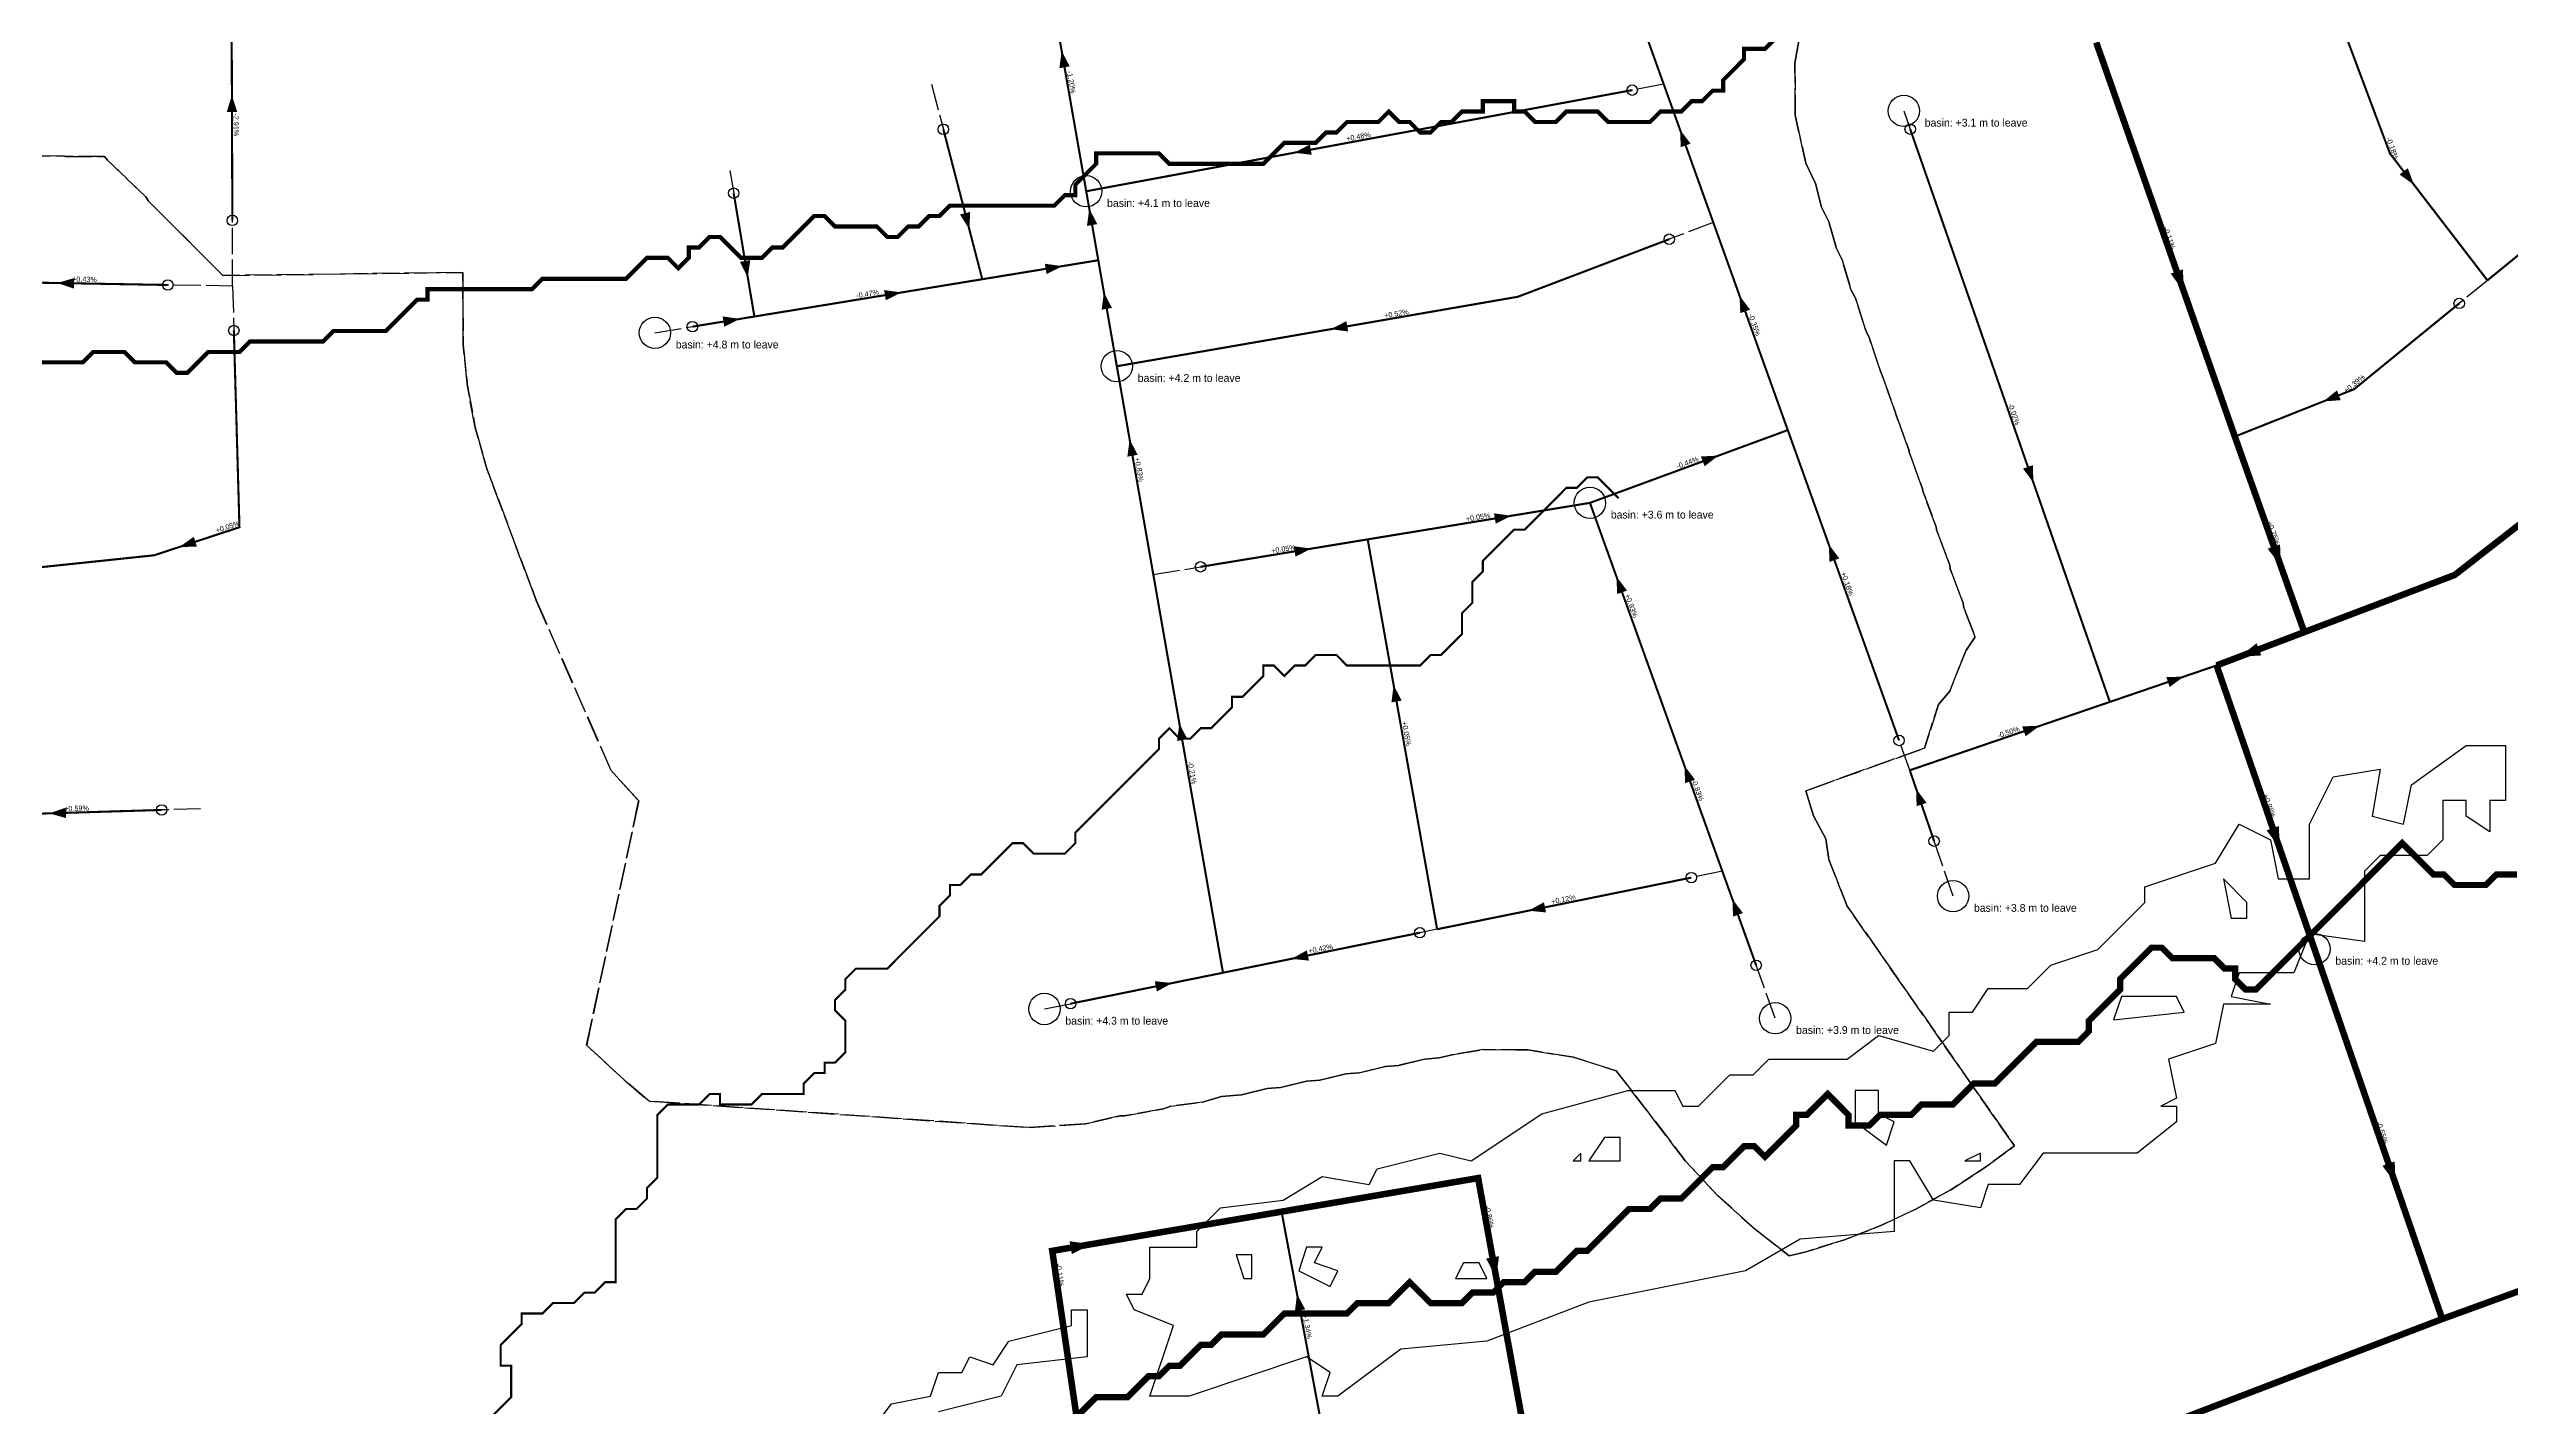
# Model space of a CAD drawing. Header units: metres. Extents: x 442821 to 452274, y 2561971 to 2571293.
# Drawn here: x 444798 to 445741, y 2564912 to 2565432 of the extents above; entities that cross this region are included whole.
import ezdxf
from ezdxf.enums import TextEntityAlignment as Align

# ---------------------------------------------------------------- set-up
doc = ezdxf.new("R2010")
doc.units = ezdxf.units.M
doc.header["$LTSCALE"] = 8
doc.linetypes.add('DASHDOT', pattern=[3.556, 2.54, -0.508, 0, -0.508])
doc.linetypes.add('DASHED', pattern=[1.524, 1.27, -0.254])
for name, color, linetype in [('A_ARROWS', 7, 'Continuous'), ('A_BASINS', 1, 'Continuous'), ('A_BRANCH', 7, 'Continuous'), ('A_CATCHMENTS', 7, 'Continuous'), ('A_GRADIENT', 8, 'Continuous'), ('A_HEAD_GAP', 8, 'Continuous'), ('A_HEADS', 8, 'Continuous'), ('A_LATERAL', 7, 'Continuous'), ('A_STREAMS', 5, 'Continuous'), ('A_SUBMAIN', 7, 'Continuous'), ('A_WADI', 4, 'Continuous')]:
    doc.layers.add(name, color=color, linetype=linetype)

msp = doc.modelspace()

# ---------------------------------------------------------------- linework, layer by layer
at = {"layer": 'A_ARROWS', "color": 3}
for points in [[(445185.99, 2565431.02), (445189.06, 2565425.06), (445185.12, 2565424.37)], [(444868.29, 2565414.02), (444870.31, 2565407.63), (444866.31, 2565407.61)], [(445275.08, 2565392.01), (445281.01, 2565395.14), (445281.74, 2565391.21)], [(445422.77, 2565400.82), (445426.81, 2565395.47), (445423.05, 2565394.12)], [(445150.64, 2565362.65), (445147.1, 2565368.35), (445150.97, 2565369.35)], [(445196.56, 2565370.63), (445199.63, 2565364.67), (445195.69, 2565363.98)], [(445065.83, 2565344.24), (445062.8, 2565350.22), (445066.74, 2565350.88)], [(445186.2, 2565348.57), (445180.21, 2565345.57), (445179.56, 2565349.52)], [(445124.64, 2565338.5), (445118.64, 2565335.5), (445118, 2565339.44)], [(445202.17, 2565338.55), (445205.25, 2565332.59), (445201.31, 2565331.9)], [(445445.56, 2565337.28), (445449.6, 2565331.93), (445445.84, 2565330.58)], [(445062.8, 2565328.39), (445056.8, 2565325.38), (445056.16, 2565329.33)], [(445289.05, 2565324.45), (445295.01, 2565327.52), (445295.69, 2565323.58)], [(445212.02, 2565282.3), (445215.09, 2565276.34), (445211.15, 2565275.65)], [(445437.48, 2565276.05), (445432.16, 2565271.96), (445430.78, 2565275.72)], [(445358.18, 2565253.01), (445352.19, 2565250), (445351.54, 2565253.95)], [(445479.72, 2565242.05), (445483.76, 2565236.71), (445480, 2565235.35)], [(445281.52, 2565240.42), (445275.52, 2565237.41), (445274.88, 2565241.36)], [(445398.41, 2565229.75), (445402.46, 2565224.4), (445398.7, 2565223.05)], [(445313.11, 2565188.21), (445316.2, 2565182.26), (445312.26, 2565181.56)], [(445231.07, 2565173.47), (445234.14, 2565167.51), (445230.2, 2565166.82)], [(445424.44, 2565157.34), (445428.49, 2565151.99), (445424.73, 2565150.64)], [(445364.78, 2565101.83), (445370.65, 2565105.07), (445371.45, 2565101.15)], [(445442.8, 2565106.28), (445446.85, 2565100.93), (445443.09, 2565099.58)], [(445273.99, 2565083.4), (445279.87, 2565086.63), (445280.66, 2565082.71)], [(445228.34, 2565074.13), (445222.47, 2565070.89), (445221.67, 2565074.81)]]:
    msp.add_solid(points, dxfattribs=at)
at = {"layer": 'A_ARROWS', "color": 1}
for points in [[(445703.75, 2565379.79), (445698.26, 2565383.65), (445701.43, 2565386.09)], [(445615.63, 2565338.98), (445610.62, 2565345.7), (445615.34, 2565347.36)], [(444801.42, 2565342.12), (444807.85, 2565344.01), (444807.78, 2565340.01)], [(445669.07, 2565296.78), (445674.28, 2565301), (445675.75, 2565297.28)], [(445558.08, 2565265.68), (445554.09, 2565271.07), (445557.86, 2565272.38)], [(444848.21, 2565241.08), (444853.67, 2565244.97), (444854.92, 2565241.17)], [(445652.83, 2565233.71), (445647.79, 2565240.41), (445652.51, 2565242.08)], [(445636.97, 2565199.04), (445643.56, 2565204.22), (445645.34, 2565199.55)], [(445615.65, 2565191.43), (445610.24, 2565187.46), (445608.95, 2565191.25)], [(445560.49, 2565172.58), (445555.08, 2565168.61), (445553.78, 2565172.4)], [(445513.17, 2565148.51), (445517.14, 2565143.11), (445513.36, 2565141.81)], [(444798.34, 2565139.08), (444804.68, 2565141.28), (444804.8, 2565137.28)], [(445652.34, 2565125.84), (445647.37, 2565132.59), (445652.09, 2565134.22)], [(445696.67, 2564997.43), (445691.7, 2565004.17), (445696.42, 2565005.81)], [(445197.34, 2564974.14), (445189.88, 2564970.33), (445189.03, 2564975.26)], [(445352.42, 2564961.23), (445348.52, 2564968.65), (445353.44, 2564969.55)], [(445276.1, 2564955.12), (445279.24, 2564949.2), (445275.31, 2564948.46)]]:
    msp.add_solid(points, dxfattribs=at)
at = {"layer": 'A_BASINS', "color": 1}
for centre in [(445508.46, 2565408.01), (445195.4, 2565377.25), (445030.25, 2565323.07), (445207.12, 2565310.26), (445388.27, 2565257.95), (445527.31, 2565107.4), (445665.7, 2565087.13), (445179.41, 2565064.19), (445459.21, 2565060.64)]:
    msp.add_circle(centre, 6, dxfattribs=at)
at = {"layer": 'A_BRANCH', "color": 3, "linetype": 'DASHED', "const_width": 0.8}
for points in [[(445404.44, 2565415.97), (445195.4, 2565377.25)], [(445506.64, 2565167), (445464.02, 2565285.81)], [(445239.17, 2565233.47), (445303.17, 2565243.98)], [(445427.1, 2565114.49), (445329.76, 2565094.72)], [(445323.13, 2565093.38), (445247.76, 2565078.07)]]:
    msp.add_lwpolyline(points, dxfattribs=at)
at = {"layer": 'A_BRANCH', "color": 3, "const_width": 0.8}
msp.add_lwpolyline([(445418.65, 2565358.9), (445360.69, 2565336.86), (445207.12, 2565310.26)], dxfattribs=at)
at = {"layer": 'A_BRANCH', "color": 1, "linetype": 'DASHED', "const_width": 0.8}
for points in [[(444843.75, 2565341.37), (444779.87, 2565342.5)], [(445721.11, 2565334.32), (445680.88, 2565301.47), (445635.2, 2565283.34)], [(444869.03, 2565323.94), (444871.18, 2565248.62), (444838.48, 2565237.88), (444789.31, 2565232.72)]]:
    msp.add_lwpolyline(points, dxfattribs=at)
at = {"layer": 'A_BRANCH', "color": 1, "const_width": 0.8}
msp.add_lwpolyline([(445286.78, 2564898.07), (445270.2, 2564986.6)], dxfattribs=at)
at = {"layer": 'A_CATCHMENTS', "color": 1, "linetype": 'DASHED'}
msp.add_lwpolyline([(444788.71, 2565390.67), (444803.38, 2565390.83), (444804.68, 2565390.61), (444819.52, 2565390.59), (444820.63, 2565389.11), (444835.35, 2565375.12), (444836.33, 2565373.5), (444864.87, 2565344.96), (444956.65, 2565346.21), (444956.89, 2565318.48), (444958.46, 2565302.6), (444961.48, 2565286.75), (444965.95, 2565270.95), (444984.76, 2565220.76), (445013.48, 2565155.5), (445024.05, 2565143.89), (445004.12, 2565050.38), (445018.45, 2565037.07), (445028.06, 2565028.91), (445173.53, 2565018.79), (445195.17, 2565020.2), (445208.26, 2565023.25), (445210.04, 2565023.28), (445224.98, 2565025.97), (445227.76, 2565026.96), (445239.94, 2565028.53), (445247.25, 2565030.72), (445254.86, 2565031.32), (445264.62, 2565033.72), (445269.84, 2565034.12), (445279.74, 2565036.54), (445284.89, 2565036.94), (445294.86, 2565039.37), (445299.93, 2565039.76), (445309.99, 2565042.19), (445314.98, 2565042.57), (445325.11, 2565045.01), (445330.52, 2565045.43), (445336.05, 2565046.74), (445347.57, 2565048.64), (445364.48, 2565048.55), (445381.95, 2565045.69), (445398.35, 2565040.56), (445424.89, 2565005.97), (445437.29, 2564992.67), (445451.62, 2564979.72), (445464.58, 2564969.69), (445471.01, 2564971.23), (445485.41, 2564975.72), (445499.44, 2564981.18), (445513.1, 2564987.6), (445526.4, 2564994.98), (445539.33, 2565003.32), (445550.79, 2565011.81), (445486.75, 2565103.61), (445479.71, 2565121.39), (445478.57, 2565129.36), (445473.87, 2565138.08), (445470.94, 2565147.75), (445516.4, 2565164.06), (445521.74, 2565180.8), (445526.05, 2565185.88), (445532.14, 2565201.29), (445535.74, 2565206.63), (445531.49, 2565217.82), (445531.19, 2565219.56), (445526.25, 2565232.7), (445526.01, 2565234.14), (445521.01, 2565247.59), (445520.82, 2565248.73), (445515.77, 2565262.47), (445515.63, 2565263.32), (445510.54, 2565277.36), (445510.45, 2565277.9), (445505.3, 2565292.24), (445505.26, 2565292.49), (445500.08, 2565307.08), (445499.77, 2565307.61), (445495.03, 2565321.71), (445494.03, 2565323.5), (445489.96, 2565336.34), (445488.32, 2565339.39), (445484.87, 2565350.96), (445482.63, 2565355.3), (445479.76, 2565365.57), (445476.97, 2565371.21), (445474.62, 2565380.17), (445470.92, 2565387.97), (445466.85, 2565406.41), (445466.75, 2565426.27), (445470.5, 2565446.87)], dxfattribs=at)
at = {"layer": 'A_CATCHMENTS', "color": 3, "linetype": 'DASHED'}
msp.add_lwpolyline([(445470.5, 2565446.87), (445466.75, 2565426.27), (445466.85, 2565406.41), (445470.92, 2565387.97), (445474.62, 2565380.17), (445476.97, 2565371.21), (445479.76, 2565365.57), (445482.63, 2565355.3), (445484.87, 2565350.96), (445488.32, 2565339.39), (445489.96, 2565336.34), (445494.03, 2565323.5), (445495.03, 2565321.71), (445499.77, 2565307.61), (445500.08, 2565307.08), (445505.26, 2565292.49), (445505.3, 2565292.24), (445510.45, 2565277.9), (445510.54, 2565277.36), (445515.63, 2565263.32), (445515.77, 2565262.47), (445520.82, 2565248.73), (445521.01, 2565247.59), (445526.01, 2565234.14), (445526.25, 2565232.7), (445531.19, 2565219.56), (445531.49, 2565217.82), (445535.74, 2565206.63), (445532.14, 2565201.29), (445526.05, 2565185.88), (445521.74, 2565180.8), (445516.4, 2565164.06), (445470.94, 2565147.75), (445473.87, 2565138.08), (445478.57, 2565129.36), (445479.71, 2565121.39), (445486.75, 2565103.61), (445550.79, 2565011.81), (445539.33, 2565003.32), (445526.4, 2564994.98), (445513.1, 2564987.6), (445499.44, 2564981.18), (445485.41, 2564975.72), (445471.01, 2564971.23), (445464.58, 2564969.69), (445451.62, 2564979.72), (445437.29, 2564992.67), (445424.89, 2565005.97), (445398.35, 2565040.56), (445381.95, 2565045.69), (445364.48, 2565048.55), (445347.57, 2565048.64), (445336.05, 2565046.74), (445330.52, 2565045.43), (445325.11, 2565045.01), (445314.98, 2565042.57), (445309.99, 2565042.19), (445299.93, 2565039.76), (445294.86, 2565039.37), (445284.89, 2565036.94), (445279.74, 2565036.54), (445269.84, 2565034.12), (445264.62, 2565033.72), (445254.86, 2565031.32), (445247.25, 2565030.72), (445239.94, 2565028.53), (445227.76, 2565026.96), (445224.98, 2565025.97), (445210.04, 2565023.28), (445208.26, 2565023.25), (445195.17, 2565020.2), (445173.53, 2565018.79), (445028.06, 2565028.91), (445018.45, 2565037.07), (445004.12, 2565050.38), (445024.05, 2565143.89), (445013.48, 2565155.5), (444984.76, 2565220.76), (444965.95, 2565270.95), (444961.48, 2565286.75), (444958.46, 2565302.6), (444956.89, 2565318.48), (444956.65, 2565346.21), (444864.87, 2565344.96), (444836.33, 2565373.5), (444835.35, 2565375.12), (444820.63, 2565389.11), (444819.52, 2565390.59), (444804.68, 2565390.61), (444803.38, 2565390.83), (444788.71, 2565390.67)], dxfattribs=at)
at = {"layer": 'A_HEAD_GAP', "color": 8, "linetype": 'DASHED'}
for points in [[(445136.21, 2565418.26), (445140.7, 2565400.96)], [(445416.53, 2565418.21), (445404.44, 2565415.97)], [(445508.46, 2565408.01), (445510.9, 2565401.02)], [(445058.97, 2565385.2), (445060.42, 2565376.52)], [(444868.55, 2565340.93), (444868.46, 2565366.09)], [(445435.5, 2565365.31), (445418.65, 2565358.9)], [(444868.55, 2565340.93), (444843.75, 2565341.37)], [(444868.55, 2565340.93), (444869.03, 2565323.94)], [(445731.92, 2565343.14), (445721.11, 2565334.32)], [(445030.25, 2565323.07), (445044.63, 2565325.42)], [(445221.09, 2565230.5), (445239.17, 2565233.47)], [(445510.74, 2565155.58), (445506.64, 2565167)], [(444856.26, 2565140.84), (444841.39, 2565140.39)], [(445527.31, 2565107.4), (445520.06, 2565128.46)], [(445438.98, 2565116.9), (445427.1, 2565114.49)], [(445329.76, 2565094.72), (445323.13, 2565093.38)], [(445459.21, 2565060.64), (445451.92, 2565080.92)], [(445179.41, 2565064.19), (445189.41, 2565066.22)]]:
    msp.add_lwpolyline(points, dxfattribs=at)
at = {"layer": 'A_HEADS', "color": 3}
for centre in [(445404.44, 2565415.97), (445140.7, 2565400.96), (445060.42, 2565376.52), (444868.46, 2565366.09), (445418.65, 2565358.9), (445044.63, 2565325.42), (445239.17, 2565233.47), (445506.64, 2565167), (445427.1, 2565114.49), (445323.13, 2565093.38), (445451.92, 2565080.92), (445189.41, 2565066.22)]:
    msp.add_circle(centre, 2, dxfattribs=at)
at = {"layer": 'A_HEADS', "color": 1}
for centre in [(445510.9, 2565401.02), (444843.75, 2565341.37), (445721.11, 2565334.32), (444869.03, 2565323.94), (444841.39, 2565140.39), (445520.06, 2565128.46)]:
    msp.add_circle(centre, 2, dxfattribs=at)
at = {"layer": 'A_LATERAL', "color": 3, "linetype": 'DASHDOT', "const_width": 0.8}
for points in [[(445416.53, 2565418.21), (445386.97, 2565500.59)], [(445195.4, 2565377.25), (445180.87, 2565460.29)], [(444868.46, 2565366.09), (444868.2, 2565439.31)], [(445464.02, 2565285.81), (445435.5, 2565365.31)], [(445155.6, 2565343.57), (445200.02, 2565350.84)], [(445207.12, 2565310.26), (445200.02, 2565350.84)], [(445068.33, 2565329.29), (445155.6, 2565343.57)], [(445044.63, 2565325.42), (445068.33, 2565329.29)], [(445388.27, 2565257.95), (445464.02, 2565285.81)], [(445247.76, 2565078.07), (445221.09, 2565230.5)], [(445438.98, 2565116.9), (445417.01, 2565178.03)], [(445451.92, 2565080.92), (445438.98, 2565116.9)], [(445189.41, 2565066.22), (445247.76, 2565078.07)]]:
    msp.add_lwpolyline(points, dxfattribs=at)
at = {"layer": 'A_LATERAL', "color": 1, "linetype": 'DASHDOT', "const_width": 0.8}
for points in [[(445672.03, 2565451.93), (445694.59, 2565391.71), (445731.92, 2565343.14)], [(445731.92, 2565343.14), (445789.77, 2565390.39)], [(445510.74, 2565155.58), (445587.34, 2565181.75)], [(445520.06, 2565128.46), (445510.74, 2565155.58)]]:
    msp.add_lwpolyline(points, dxfattribs=at)
at = {"layer": 'A_LATERAL', "color": 3, "linetype": 'DASHED', "const_width": 0.8}
for points in [[(445435.5, 2565365.31), (445416.53, 2565418.21)], [(445060.42, 2565376.52), (445068.33, 2565329.29)], [(445303.17, 2565243.98), (445388.27, 2565257.95)], [(445329.76, 2565094.72), (445303.17, 2565243.98)]]:
    msp.add_lwpolyline(points, dxfattribs=at)
at = {"layer": 'A_LATERAL', "color": 3, "const_width": 0.8}
for points in [[(445140.7, 2565400.96), (445155.6, 2565343.57)], [(445200.02, 2565350.84), (445195.4, 2565377.25)], [(445221.09, 2565230.5), (445207.12, 2565310.26)], [(445417.01, 2565178.03), (445388.27, 2565257.95)]]:
    msp.add_lwpolyline(points, dxfattribs=at)
at = {"layer": 'A_LATERAL', "color": 1, "linetype": 'DASHED', "const_width": 0.8}
for points in [[(445510.9, 2565401.02), (445587.34, 2565181.75)], [(445587.34, 2565181.75), (445628.22, 2565195.72)]]:
    msp.add_lwpolyline(points, dxfattribs=at)
at = {"layer": 'A_LATERAL', "color": 1, "const_width": 0.8}
msp.add_lwpolyline([(444841.39, 2565140.39), (444776.31, 2565138.42)], dxfattribs=at)
at = {"layer": 'A_STREAMS', "color": 5}
for points, const_width in [([(445459.26, 2565435.78), (445455.26, 2565431.78), (445451.26, 2565431.78), (445447.26, 2565431.78), (445447.26, 2565427.78), (445443.26, 2565423.77), (445439.26, 2565419.77), (445439.26, 2565415.77), (445435.26, 2565415.77), (445431.26, 2565411.77), (445427.26, 2565411.77), (445423.26, 2565407.77), (445419.26, 2565407.77), (445415.26, 2565407.77), (445411.26, 2565403.77), (445407.26, 2565403.77), (445403.26, 2565403.77), (445399.25, 2565403.77), (445395.25, 2565403.77), (445391.25, 2565407.77), (445387.25, 2565407.77), (445383.25, 2565407.77), (445379.25, 2565407.77), (445375.25, 2565403.77), (445371.25, 2565403.77), (445367.25, 2565403.77), (445363.25, 2565407.77), (445359.25, 2565407.77), (445359.25, 2565411.77), (445355.25, 2565411.77), (445351.25, 2565411.77), (445347.25, 2565411.77), (445347.25, 2565407.77), (445343.25, 2565407.77), (445339.25, 2565407.77), (445335.25, 2565403.77), (445331.25, 2565403.77), (445327.25, 2565399.77), (445323.24, 2565399.77), (445319.24, 2565403.77), (445315.24, 2565403.77), (445311.24, 2565407.77), (445307.24, 2565403.77), (445303.24, 2565403.77), (445299.24, 2565403.77), (445295.24, 2565403.77), (445291.24, 2565399.77), (445287.24, 2565399.77), (445283.24, 2565395.76), (445279.24, 2565395.76), (445275.24, 2565395.76), (445271.24, 2565395.76), (445267.24, 2565391.76), (445263.24, 2565387.76), (445259.24, 2565387.76), (445255.24, 2565387.76), (445251.23, 2565387.76), (445247.23, 2565387.76), (445243.23, 2565387.76), (445239.23, 2565387.76), (445235.23, 2565387.76), (445231.23, 2565387.76), (445227.23, 2565387.76), (445223.23, 2565391.76), (445219.23, 2565391.76), (445215.23, 2565391.76), (445211.23, 2565391.76), (445207.23, 2565391.76), (445203.23, 2565391.76), (445199.23, 2565391.76), (445199.23, 2565387.76), (445195.23, 2565383.76), (445191.23, 2565379.76), (445191.23, 2565375.76), (445187.23, 2565375.76), (445183.23, 2565371.76), (445179.22, 2565371.76), (445175.22, 2565371.76), (445171.22, 2565371.76), (445167.22, 2565371.76), (445163.22, 2565371.76), (445159.22, 2565371.76), (445155.22, 2565371.76), (445151.22, 2565371.76), (445147.22, 2565371.76), (445143.22, 2565371.76), (445139.22, 2565367.75), (445135.22, 2565367.75), (445131.22, 2565363.75), (445127.22, 2565363.75), (445123.22, 2565359.75), (445119.22, 2565359.75), (445115.22, 2565363.75), (445111.22, 2565363.75), (445107.21, 2565363.75), (445103.21, 2565363.75), (445099.21, 2565363.75), (445095.21, 2565367.75), (445091.21, 2565367.75), (445087.21, 2565363.75), (445083.21, 2565359.75), (445079.21, 2565355.75), (445075.21, 2565355.75), (445071.21, 2565351.75), (445067.21, 2565351.75), (445063.21, 2565351.75), (445059.21, 2565355.75), (445055.21, 2565359.75), (445051.21, 2565359.75), (445047.21, 2565355.75), (445043.21, 2565355.75), (445043.21, 2565351.75), (445039.21, 2565347.75), (445035.2, 2565351.75), (445031.2, 2565351.75), (445027.2, 2565351.75), (445023.2, 2565347.75), (445019.2, 2565343.75), (445015.2, 2565343.75), (445011.2, 2565343.75), (445007.2, 2565343.75), (445003.2, 2565343.75), (444999.2, 2565343.75), (444995.2, 2565343.75), (444991.2, 2565343.75), (444987.2, 2565343.75), (444983.2, 2565339.74), (444979.2, 2565339.74), (444975.2, 2565339.74), (444971.2, 2565339.74), (444967.2, 2565339.74), (444963.19, 2565339.74), (444959.19, 2565339.74), (444955.19, 2565339.74), (444951.19, 2565339.74), (444947.19, 2565339.74), (444943.19, 2565339.74), (444943.19, 2565335.74), (444939.19, 2565335.74), (444935.19, 2565331.74), (444931.19, 2565327.74), (444927.19, 2565323.74), (444923.19, 2565323.74), (444919.19, 2565323.74), (444915.19, 2565323.74), (444911.19, 2565323.74), (444907.19, 2565323.74), (444903.19, 2565319.74), (444899.19, 2565319.74), (444895.19, 2565319.74), (444891.18, 2565319.74), (444887.18, 2565319.74), (444883.18, 2565319.74), (444879.18, 2565319.74), (444875.18, 2565319.74), (444871.18, 2565315.74), (444867.18, 2565315.74), (444863.18, 2565315.74), (444859.18, 2565315.74), (444855.18, 2565311.73), (444851.18, 2565307.73), (444847.18, 2565307.73), (444843.18, 2565311.73), (444839.18, 2565311.73), (444835.18, 2565311.73), (444831.18, 2565311.73), (444827.18, 2565315.74), (444823.18, 2565315.74), (444819.17, 2565315.74), (444815.17, 2565315.74), (444811.17, 2565311.73), (444807.17, 2565311.73), (444803.17, 2565311.73), (444799.17, 2565311.73), (444795.17, 2565311.73)], 1.6), ([(445399.25, 2565259.72), (445395.25, 2565263.72), (445391.25, 2565267.72), (445387.25, 2565267.72), (445383.25, 2565263.72), (445379.25, 2565263.72), (445375.25, 2565259.72), (445371.25, 2565255.72), (445367.25, 2565251.71), (445363.25, 2565247.71), (445359.25, 2565247.71), (445355.25, 2565243.71), (445351.25, 2565239.71), (445347.25, 2565235.71), (445347.25, 2565231.71), (445343.25, 2565227.71), (445343.25, 2565223.7), (445343.25, 2565219.7), (445339.25, 2565215.7), (445339.25, 2565211.7), (445339.25, 2565207.7), (445335.25, 2565203.7), (445331.25, 2565199.7), (445327.25, 2565199.7), (445323.24, 2565195.69), (445319.24, 2565195.69), (445315.24, 2565195.69), (445311.24, 2565195.69), (445307.24, 2565195.69), (445303.24, 2565195.69), (445299.24, 2565195.69), (445295.24, 2565195.69), (445291.24, 2565199.7), (445287.24, 2565199.7), (445283.24, 2565199.7), (445279.24, 2565195.69), (445275.24, 2565195.69), (445271.24, 2565191.69), (445267.24, 2565195.69), (445263.24, 2565195.69), (445263.24, 2565191.69), (445259.24, 2565187.69), (445255.24, 2565183.69), (445251.23, 2565183.69), (445251.23, 2565179.69), (445247.23, 2565175.69), (445243.23, 2565171.69), (445239.23, 2565171.69), (445235.23, 2565167.68), (445231.23, 2565167.68), (445227.23, 2565171.69), (445223.23, 2565167.68), (445223.23, 2565163.68), (445219.23, 2565159.68), (445215.23, 2565155.68), (445211.23, 2565151.68), (445207.23, 2565147.68), (445203.23, 2565143.68), (445199.23, 2565139.67), (445195.23, 2565135.67), (445191.23, 2565131.67), (445191.23, 2565127.67), (445187.23, 2565123.67), (445183.23, 2565123.67), (445179.22, 2565123.67), (445175.22, 2565123.67), (445171.22, 2565127.67), (445167.22, 2565127.67), (445163.22, 2565123.67), (445159.22, 2565119.67), (445155.22, 2565115.67), (445151.22, 2565115.67), (445147.22, 2565111.66), (445143.22, 2565111.66), (445143.22, 2565107.66), (445139.22, 2565103.66), (445139.22, 2565099.66), (445135.22, 2565095.66), (445131.22, 2565091.66), (445127.22, 2565087.66), (445123.22, 2565083.66), (445119.22, 2565079.65), (445115.22, 2565079.65), (445111.22, 2565079.65), (445107.21, 2565079.65), (445103.21, 2565075.65), (445103.21, 2565071.65), (445099.21, 2565067.65), (445099.21, 2565063.65), (445103.21, 2565059.65), (445103.21, 2565055.65), (445103.21, 2565051.64), (445103.21, 2565047.64), (445099.21, 2565043.64), (445095.21, 2565043.64), (445095.21, 2565039.64), (445091.21, 2565039.64), (445087.21, 2565035.64), (445087.21, 2565031.64), (445083.21, 2565031.64), (445079.21, 2565031.64), (445075.21, 2565031.64), (445071.21, 2565031.64), (445067.21, 2565027.64), (445063.21, 2565027.64), (445059.21, 2565027.64), (445055.21, 2565027.64), (445055.21, 2565031.64), (445051.21, 2565031.64), (445047.21, 2565027.64), (445043.21, 2565027.64), (445039.21, 2565027.64), (445035.2, 2565027.64), (445031.2, 2565023.63), (445031.2, 2565019.63), (445031.2, 2565015.63), (445031.2, 2565011.63), (445031.2, 2565007.63), (445031.2, 2565003.63), (445031.2, 2564999.63), (445027.2, 2564995.62), (445027.2, 2564991.62), (445023.2, 2564987.62), (445019.2, 2564987.62), (445015.2, 2564983.62), (445015.2, 2564979.62), (445015.2, 2564975.62), (445015.2, 2564971.62), (445015.2, 2564967.61), (445015.2, 2564963.61), (445015.2, 2564959.61), (445011.2, 2564959.61), (445007.2, 2564955.61), (445003.2, 2564955.61), (444999.2, 2564951.61), (444995.2, 2564951.61), (444991.2, 2564951.61), (444987.2, 2564947.61), (444983.2, 2564947.61), (444979.2, 2564947.61), (444979.2, 2564943.61), (444975.2, 2564939.6), (444971.2, 2564935.6), (444971.2, 2564931.6), (444971.2, 2564927.6), (444975.2, 2564927.6), (444975.2, 2564923.6), (444975.2, 2564919.6), (444975.2, 2564915.6), (444971.2, 2564911.6), (444967.2, 2564907.59)], 0.8), ([(445743.3, 2565115.67), (445739.3, 2565115.67), (445735.3, 2565115.67), (445731.3, 2565111.66), (445727.3, 2565111.66), (445723.3, 2565111.66), (445719.3, 2565111.66), (445715.3, 2565115.67), (445711.3, 2565115.67), (445707.3, 2565119.67), (445703.3, 2565123.67), (445699.3, 2565127.67), (445695.3, 2565123.67), (445691.3, 2565119.67), (445687.29, 2565115.67), (445683.29, 2565111.66), (445679.29, 2565107.66), (445675.29, 2565103.66), (445671.29, 2565099.66), (445667.29, 2565095.66), (445663.29, 2565091.66), (445659.29, 2565087.66), (445655.29, 2565083.66), (445651.29, 2565079.65), (445647.29, 2565075.65), (445643.29, 2565071.65), (445639.29, 2565071.65), (445635.29, 2565075.65), (445635.29, 2565079.65), (445631.29, 2565079.65), (445627.29, 2565083.66), (445623.29, 2565083.66), (445619.29, 2565083.66), (445615.28, 2565083.66), (445611.28, 2565083.66), (445607.28, 2565087.66), (445603.28, 2565087.66), (445599.28, 2565083.66), (445595.28, 2565079.65), (445591.28, 2565075.65), (445591.28, 2565071.65), (445587.28, 2565067.65), (445583.28, 2565063.65), (445579.28, 2565059.65), (445579.28, 2565055.65), (445575.28, 2565051.64), (445571.28, 2565051.64), (445567.28, 2565051.64), (445563.28, 2565051.64), (445559.28, 2565051.64), (445555.28, 2565047.64), (445551.28, 2565043.64), (445547.28, 2565039.64), (445543.27, 2565035.64), (445539.27, 2565035.64), (445535.27, 2565035.64), (445531.27, 2565031.64), (445527.27, 2565027.64), (445523.27, 2565027.64), (445519.27, 2565027.64), (445515.27, 2565027.64), (445511.27, 2565023.63), (445507.27, 2565023.63), (445503.27, 2565023.63), (445499.27, 2565023.63), (445495.27, 2565019.63), (445491.27, 2565019.63), (445487.27, 2565019.63), (445487.27, 2565023.63), (445483.27, 2565027.64), (445479.27, 2565031.64), (445475.27, 2565027.64), (445471.26, 2565023.63), (445467.26, 2565023.63), (445467.26, 2565019.63), (445463.26, 2565015.63), (445459.26, 2565011.63), (445455.26, 2565007.63), (445451.26, 2565011.63), (445447.26, 2565011.63), (445443.26, 2565007.63), (445439.26, 2565003.63), (445435.26, 2565003.63), (445431.26, 2564999.63), (445427.26, 2564995.62), (445423.26, 2564991.62), (445419.26, 2564991.62), (445415.26, 2564991.62), (445411.26, 2564987.62), (445407.26, 2564987.62), (445403.26, 2564987.62), (445399.25, 2564983.62), (445395.25, 2564979.62), (445391.25, 2564975.62), (445387.25, 2564971.62), (445383.25, 2564971.62), (445379.25, 2564967.61), (445375.25, 2564963.61), (445371.25, 2564963.61), (445367.25, 2564963.61), (445363.25, 2564959.61), (445359.25, 2564959.61), (445355.25, 2564959.61), (445351.25, 2564955.61), (445347.25, 2564955.61), (445343.25, 2564955.61), (445339.25, 2564951.61), (445335.25, 2564951.61), (445331.25, 2564951.61), (445327.25, 2564951.61), (445323.24, 2564955.61), (445319.24, 2564959.61), (445315.24, 2564955.61), (445311.24, 2564951.61), (445307.24, 2564951.61), (445303.24, 2564951.61), (445299.24, 2564951.61), (445295.24, 2564947.61), (445291.24, 2564947.61), (445287.24, 2564947.61), (445283.24, 2564947.61), (445279.24, 2564947.61), (445275.24, 2564947.61), (445271.24, 2564947.61), (445267.24, 2564943.61), (445263.24, 2564939.6), (445259.24, 2564939.6), (445255.24, 2564939.6), (445251.23, 2564939.6), (445247.23, 2564939.6), (445243.23, 2564935.6), (445239.23, 2564935.6), (445235.23, 2564931.6), (445231.23, 2564927.6), (445227.23, 2564927.6), (445223.23, 2564923.6), (445219.23, 2564923.6), (445215.23, 2564919.6), (445211.23, 2564915.6), (445207.23, 2564915.6), (445203.23, 2564915.6), (445199.23, 2564915.6), (445195.23, 2564911.6), (445191.23, 2564907.59)], 2.4)]:
    msp.add_lwpolyline(points, dxfattribs=dict(at, const_width=const_width))
at = {"layer": 'A_SUBMAIN', "color": 1, "linetype": 'DASHDOT', "const_width": 2.5}
for points in [[(445582.13, 2565434.23), (445635.2, 2565283.34)], [(445665.7, 2565087.13), (445714.6, 2564945.5)], [(445270.2, 2564986.6), (445345.45, 2564999.46), (445364.69, 2564893.87)], [(445198.09, 2564864.51), (445182.4, 2564971.59), (445270.2, 2564986.6)]]:
    msp.add_lwpolyline(points, dxfattribs=at)
at = {"layer": 'A_SUBMAIN', "color": 1, "linetype": 'DASHED', "const_width": 2.5}
for points in [[(445925.99, 2565391.22), (445719.37, 2565230.34), (445661.79, 2565208.47)], [(445661.79, 2565208.47), (445628.22, 2565195.72)], [(446007.01, 2565015.96), (445859.04, 2564998.05), (445714.6, 2564945.5)], [(445714.6, 2564945.5), (445432.1, 2564837.39), (445379.95, 2564810.11)]]:
    msp.add_lwpolyline(points, dxfattribs=at)
at = {"layer": 'A_SUBMAIN', "color": 1, "const_width": 2.5}
for points in [[(445635.2, 2565283.34), (445661.79, 2565208.47)], [(445628.22, 2565195.72), (445665.7, 2565087.13)]]:
    msp.add_lwpolyline(points, dxfattribs=at)
at = {"layer": 'A_WADI', "color": 4}
for points in [[(445738.8, 2565165.01), (445738.8, 2565144.01), (445732.8, 2565144.01), (445732.8, 2565132.01), (445723.8, 2565138.01), (445723.8, 2565144.01), (445714.8, 2565144.01), (445714.8, 2565129.01), (445708.8, 2565123.01), (445690.8, 2565123.01), (445684.8, 2565117.01), (445684.8, 2565090.01), (445663.8, 2565093.01), (445657.8, 2565078.01), (445636.8, 2565078.01), (445633.8, 2565069.01), (445648.8, 2565066.01), (445630.8, 2565066.01), (445627.8, 2565051.01), (445609.8, 2565045.01), (445612.8, 2565030.01), (445606.8, 2565027.01), (445612.8, 2565027.01), (445612.8, 2565021.01), (445597.8, 2565009.01), (445561.8, 2565009.01), (445552.8, 2564997.01), (445540.8, 2564997.01), (445537.8, 2564988.01), (445519.8, 2564991.01), (445510.8, 2565006.01), (445504.8, 2565006.01), (445504.8, 2564979.01), (445468.8, 2564976.01), (445447.8, 2564964.01), (445387.8, 2564952.01), (445348.8, 2564937.01), (445315.8, 2564934.01), (445291.8, 2564916.01), (445285.8, 2564916.01), (445288.8, 2564925.01), (445279.8, 2564931.01), (445234.8, 2564916.01), (445219.8, 2564916.01), (445228.8, 2564943.01), (445213.8, 2564949.01), (445210.8, 2564955.01), (445216.8, 2564955.01), (445219.8, 2564961.01), (445219.8, 2564973.01), (445237.8, 2564973.01), (445237.8, 2564979.01), (445246.8, 2564988.01), (445270.8, 2564991.01), (445285.8, 2565000.01), (445303.8, 2564997.01), (445306.8, 2565003.01), (445330.8, 2565009.01), (445342.8, 2565006.01), (445369.8, 2565024.01), (445402.8, 2565033.01), (445420.8, 2565033.01), (445423.8, 2565027.01), (445429.8, 2565027.01), (445441.8, 2565039.01), (445450.8, 2565039.01), (445456.8, 2565045.01), (445486.8, 2565045.01), (445498.8, 2565054.01), (445519.8, 2565048.01), (445525.8, 2565054.01), (445525.8, 2565063.01), (445534.8, 2565063.01), (445540.8, 2565072.01), (445555.8, 2565072.01), (445564.8, 2565081.01), (445582.8, 2565087.01), (445600.8, 2565105.01), (445600.8, 2565111.01), (445627.8, 2565120.01), (445636.8, 2565135.01), (445648.8, 2565129.01), (445651.8, 2565114.01), (445663.8, 2565114.01), (445663.8, 2565135.01), (445672.8, 2565153.01), (445690.8, 2565156.01), (445687.8, 2565138.01), (445699.8, 2565135.01), (445702.8, 2565150.01), (445723.8, 2565165.01), (445738.8, 2565165.01)], [(445633.8, 2565099.01), (445639.8, 2565099.01), (445639.8, 2565105.01), (445630.8, 2565114.01), (445633.8, 2565099.01)], [(445588.8, 2565060.01), (445615.8, 2565063.01), (445612.8, 2565069.01), (445591.8, 2565069.01), (445588.8, 2565060.01)], [(445489.8, 2565021.01), (445501.8, 2565012.01), (445504.8, 2565021.01), (445498.8, 2565024.01), (445498.8, 2565033.01), (445489.8, 2565033.01), (445489.8, 2565021.01)], [(445384.8, 2565006.01), (445384.8, 2565009.01), (445381.8, 2565006.01), (445384.8, 2565006.01)], [(445387.8, 2565006.01), (445399.8, 2565006.01), (445399.8, 2565015.01), (445393.8, 2565015.01), (445387.8, 2565006.01)], [(445537.8, 2565006.01), (445537.8, 2565009.01), (445531.8, 2565006.01), (445537.8, 2565006.01)], [(445255.8, 2564961.01), (445258.8, 2564961.01), (445258.8, 2564970.01), (445252.8, 2564970.01), (445255.8, 2564961.01)], [(445276.8, 2564964.01), (445288.8, 2564958.01), (445291.8, 2564964.01), (445282.8, 2564967.01), (445285.8, 2564973.01), (445279.8, 2564973.01), (445276.8, 2564964.01)], [(445336.8, 2564961.01), (445348.8, 2564961.01), (445345.8, 2564967.01), (445339.8, 2564967.01), (445336.8, 2564961.01)]]:
    msp.add_lwpolyline(points, close=True, dxfattribs=at)
msp.add_lwpolyline([(445111.8, 2564901.01), (445120.8, 2564913.01), (445135.8, 2564916.01), (445138.8, 2564925.01), (445147.8, 2564925.01), (445150.8, 2564931.01), (445159.8, 2564928.01), (445165.8, 2564937.01), (445189.8, 2564943.01), (445189.8, 2564949.01), (445195.8, 2564949.01), (445195.8, 2564949.01), (445195.8, 2564931.01), (445168.8, 2564928.01), (445162.8, 2564916.01), (445138.8, 2564910.01)], dxfattribs=at)

# ---------------------------------------------------------------- texts
at = {"layer": 'A_BASINS', "color": 1}
for s, p in [('basin: +3.1 m to leave', (445516.46, 2565402.01)), ('basin: +4.1 m to leave', (445203.4, 2565371.25)), ('basin: +4.8 m to leave', (445038.25, 2565317.07)), ('basin: +4.2 m to leave', (445215.12, 2565304.26)), ('basin: +3.6 m to leave', (445396.27, 2565251.95)), ('basin: +3.8 m to leave', (445535.31, 2565101.4)), ('basin: +4.2 m to leave', (445673.7, 2565081.13)), ('basin: +4.3 m to leave', (445187.41, 2565058.19)), ('basin: +3.9 m to leave', (445467.21, 2565054.64))]:
    msp.add_text(s, height=3, dxfattribs=at).set_placement(p)
at = {"layer": 'A_GRADIENT', "color": 3}
for s, rotation, p in [('-1.20%', 279.9274, (445188.13, 2565418.77)), ('-2.91%', 270.20448, (444868.33, 2565402.7)), ('+0.48%', 10.49253, (445299.92, 2565396.61)), ('-0.47%', 9.28991, (445111.96, 2565336.43)), ('+0.52%', 9.82801, (445314.45, 2565328.85)), ('-0.35%', 289.73445, (445449.76, 2565325.56)), ('+0.83%', 279.9274, (445214.11, 2565270.38)), ('-0.44%', 20.19299, (445426.15, 2565271.88)), ('+0.05%', 9.32611, (445345.72, 2565250.96)), ('+0.05%', 9.32611, (445271.17, 2565238.72)), ('+0.93%', 289.77563, (445402.64, 2565217.99)), ('+0.18%', 289.73445, (445485.33, 2565226.41)), ('+0.05%', 280.10158, (445316.47, 2565169.35)), ('-0.21%', 279.9274, (445234.42, 2565154.28)), ('-0.83%', 289.77563, (445428, 2565147.46)), ('+0.12%', 11.47959, (445378.43, 2565104.61)), ('+0.42%', 11.47959, (445285.45, 2565085.72))]:
    msp.add_text(s, height=2, rotation=rotation, dxfattribs=at).set_placement(p, align=Align.BOTTOM_CENTER)
at = {"layer": 'A_GRADIENT', "color": 1}
for s, rotation, p in [('-0.18%', -69.46823, (445694.05, 2565393.14)), ('-0.11%', -70.61911, (445608.66, 2565358.79)), ('+0.43%', 358.98259, (444811.81, 2565341.93)), ('+0.39%', 39.23614, (445681.96, 2565302.35)), ('-0.02%', -70.77888, (445549.12, 2565291.39)), ('+0.05%', 18.18725, (444867.14, 2565247.29)), ('+0.75%', -70.45377, (445648.49, 2565245.91)), ('-0.50%', 18.86538, (445549.04, 2565168.67)), ('+0.59%', 1.74029, (444808.85, 2565139.4)), ('+0.98%', -70.95429, (445646.96, 2565141.43)), ('-0.55%', -70.95429, (445690.15, 2565016.32)), ('-0.86%', -79.67455, (445348.23, 2564984.22)), ('-0.11%', 278.33217, (445183.79, 2564962.11)), ('+1.34%', 280.609, (445278.49, 2564942.34))]:
    msp.add_text(s, height=2, rotation=rotation, dxfattribs=at).set_placement(p, align=Align.BOTTOM_CENTER)

doc.saveas('drawing.dxf')
